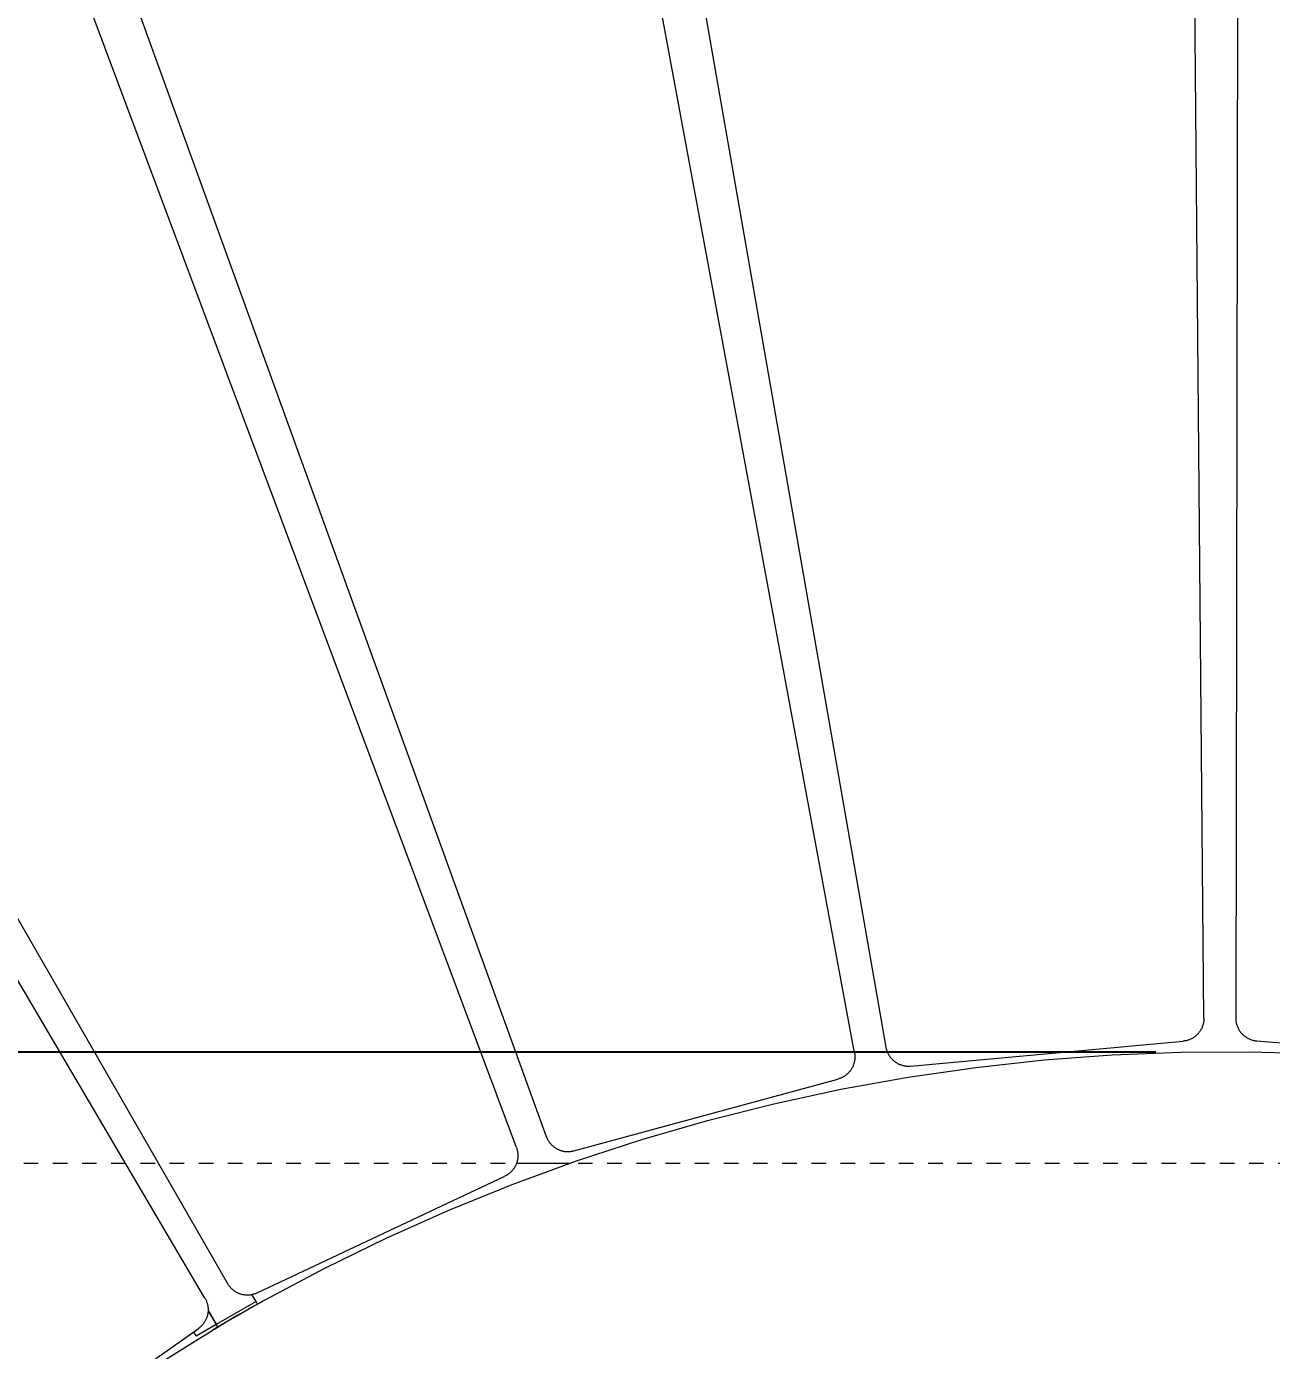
# Model space of a CAD drawing. Header units: inches. Extents: x -4 to 200, y 0 to 129.
# Drawn here: x 29.53 to 38.07, y 43.85 to 52.93 of the extents above; entities that cross this region are included whole.
import ezdxf

# ---------------------------------------------------------------- set-up
doc = ezdxf.new("R2010")
doc.units = ezdxf.units.IN
doc.linetypes.add('HIDDEN', pattern=[1.905, 1.27, -0.635])
for name, color, linetype, lineweight in [('ZANO_R', 7, 'Continuous', 0), ('ZANO_R_przerywana', 250, 'HIDDEN', 0), ('ZANO_W', 1, 'Continuous', 0)]:
    doc.layers.add(name, color=color, linetype=linetype, lineweight=lineweight)
doc.styles.get("Standard").update_dxf_attribs({"font": 'arial.ttf'})
doc.dimstyles.new('amerykanie', dxfattribs={"dimtxt": 50, "dimasz": 50, "dimexe": 0.5, "dimexo": 0.5, "dimgap": 1, "dimtad": 1, "dimdec": 0, "dimzin": 0, "dimlunit": 5, "dimtxsty": 'Standard', "dimcen": 0.09, "dimclrd": 1, "dimclre": 1, "dimclrt": 1, "dimazin": 0, "dimtfac": 1, "dimtdec": 0, "dimtmove": 0, "dimatfit": 3, "dimfxl": 1, "dimtzin": 0, "dimarcsym": 1})

# ---------------------------------------------------------------- blocks, each defined once
blk = doc.blocks.new('*D370')
at = {"layer": 'ZANO_W', "color": 1, "lineweight": -2}
for p, q in [((37.2736, 45.8972), (2.0043, 45.8972)), ((2.5043, 19.7728), (2.5043, 44.8972)), ((37.2736, 18.7728), (2.0043, 18.7728))]:
    blk.add_line(p, q, dxfattribs=at)
at = {"layer": 'ZANO_W', "color": 1}
for points in [[(2.6709, 44.8972), (2.3376, 44.8972), (2.5043, 45.8972)], [(2.3376, 19.7728), (2.6709, 19.7728), (2.5043, 18.7728)]]:
    blk.add_solid(points, dxfattribs=at)
at = {"layer": 'ZANO_W', "color": 1, "insert": (1.1641, 32.335), "char_height": 1.625, "attachment_point": 5, "rotation": 90}
blk.add_mtext('27 1/8', dxfattribs=at)
blk = doc.blocks.new('*D371')
at = {"layer": 'ZANO_W', "color": 1, "lineweight": -2}
for p, q in [((37.5199, 64.6636), (-0.4531, 64.6636)), ((0.0469, 63.6636), (0.0469, 1.0179)), ((37.0452, 0.0179), (-0.4531, 0.0179))]:
    blk.add_line(p, q, dxfattribs=at)
at = {"layer": 'ZANO_W', "color": 1}
for points in [[(0.2136, 63.6636), (-0.1198, 63.6636), (0.0469, 64.6636)], [(-0.1198, 1.0179), (0.2136, 1.0179), (0.0469, 0.0179)]]:
    blk.add_solid(points, dxfattribs=at)
at = {"layer": 'ZANO_W', "color": 1, "insert": (-1.2933, 32.3407), "char_height": 1.625, "attachment_point": 5, "rotation": 90}
blk.add_mtext('64 5/8', dxfattribs=at)

msp = doc.modelspace()

# ---------------------------------------------------------------- linework, layer by layer
at = {"layer": 'ZANO_R'}
for p, q in [((37.60196, 46.12955), (37.4416, 64.50542)), ((37.84924, 64.50688), (37.82023, 46.13033)), ((32.25903, 64.03334), (35.42151, 45.93093)), ((35.2067, 45.89226), (31.85784, 63.96112)), ((26.83598, 62.59626), (33.09387, 45.31803)), ((32.88903, 45.24265), (26.45342, 62.45547)), ((21.74486, 60.23931), (30.90801, 44.31025)), ((30.75384, 44.20915), (21.42703, 60.04294)), ((37.60196, 46.12955), (37.60192, 46.1241)), ((37.82023, 46.13033), (37.82031, 46.12488)), ((37.57316, 46.03738), (37.56994, 46.03298)), ((37.57623, 46.04189), (37.57316, 46.03738)), ((37.57914, 46.0465), (37.57623, 46.04189)), ((37.58188, 46.05121), (37.57914, 46.0465)), ((37.58446, 46.05601), (37.58188, 46.05121)), ((37.58688, 46.0609), (37.58446, 46.05601)), ((37.58912, 46.06587), (37.58688, 46.0609)), ((37.59119, 46.07091), (37.58912, 46.06587)), ((37.59309, 46.07603), (37.59119, 46.07091)), ((37.5948, 46.0812), (37.59309, 46.07603)), ((37.59634, 46.08643), (37.5948, 46.0812)), ((37.59769, 46.09172), (37.59634, 46.08643)), ((37.59886, 46.09704), (37.59769, 46.09172)), ((37.59985, 46.1024), (37.59886, 46.09704)), ((37.60065, 46.1078), (37.59985, 46.1024)), ((37.60126, 46.11322), (37.60065, 46.1078)), ((37.60168, 46.11865), (37.60126, 46.11322)), ((37.60192, 46.1241), (37.60168, 46.11865)), ((37.82031, 46.12488), (37.82059, 46.11943)), ((37.82059, 46.11943), (37.82105, 46.114)), ((37.82105, 46.114), (37.8217, 46.10859)), ((37.8217, 46.10859), (37.82254, 46.1032)), ((37.82254, 46.1032), (37.82356, 46.09784)), ((37.82356, 46.09784), (37.82477, 46.09253)), ((37.82477, 46.09253), (37.82616, 46.08726)), ((37.82616, 46.08726), (37.82774, 46.08203)), ((37.82774, 46.08203), (37.82949, 46.07687)), ((37.82949, 46.07687), (37.83142, 46.07177)), ((37.83142, 46.07177), (37.83353, 46.06674)), ((37.83353, 46.06674), (37.8358, 46.06179)), ((37.8358, 46.06179), (37.83825, 46.05692)), ((37.83825, 46.05692), (37.84087, 46.05213)), ((37.84087, 46.05213), (37.84365, 46.04744)), ((37.84365, 46.04744), (37.84659, 46.04285)), ((37.84659, 46.04285), (37.84969, 46.03836)), ((37.84969, 46.03836), (37.85294, 46.03399)), ((35.59096, 45.80118), (37.45875, 45.97132)), ((37.46418, 45.97191), (37.45875, 45.97132)), ((37.46957, 45.97269), (37.46418, 45.97191)), ((37.47494, 45.97365), (37.46957, 45.97269)), ((37.48027, 45.9748), (37.47494, 45.97365)), ((37.48556, 45.97613), (37.48027, 45.9748)), ((37.4908, 45.97764), (37.48556, 45.97613)), ((37.49598, 45.97934), (37.4908, 45.97764)), ((37.5011, 45.98121), (37.49598, 45.97934)), ((37.50615, 45.98326), (37.5011, 45.98121)), ((37.51113, 45.98548), (37.50615, 45.98326)), ((37.51603, 45.98787), (37.51113, 45.98548)), ((37.52085, 45.99043), (37.51603, 45.98787)), ((37.52557, 45.99316), (37.52085, 45.99043)), ((37.53019, 45.99605), (37.52557, 45.99316)), ((37.53471, 45.99909), (37.53019, 45.99605)), ((37.53913, 46.00229), (37.53471, 45.99909)), ((37.54343, 46.00565), (37.53913, 46.00229)), ((37.54761, 46.00915), (37.54343, 46.00565)), ((37.55167, 46.01279), (37.54761, 46.00915)), ((37.5556, 46.01657), (37.55167, 46.01279)), ((37.5594, 46.02048), (37.5556, 46.01657)), ((37.56306, 46.02452), (37.5594, 46.02048)), ((37.56657, 46.02869), (37.56306, 46.02452)), ((37.56994, 46.03298), (37.56657, 46.02869)), ((37.85294, 46.03399), (37.85634, 46.02973)), ((37.85634, 46.02973), (37.85989, 46.02558)), ((37.85989, 46.02558), (37.86358, 46.02157)), ((37.86358, 46.02157), (37.8674, 46.01768)), ((37.8674, 46.01768), (37.87136, 46.01393)), ((37.87136, 46.01393), (37.87544, 46.01032)), ((37.87544, 46.01032), (37.87965, 46.00685)), ((37.87965, 46.00685), (37.88397, 46.00353)), ((37.88397, 46.00353), (37.88841, 46.00036)), ((37.88841, 46.00036), (37.89295, 45.99734)), ((37.89295, 45.99734), (37.8976, 45.99449)), ((37.8976, 45.99449), (37.90234, 45.9918)), ((37.90234, 45.9918), (37.90717, 45.98927)), ((37.90717, 45.98927), (37.91209, 45.98691)), ((37.91209, 45.98691), (37.91708, 45.98472)), ((37.91708, 45.98472), (37.92215, 45.98271)), ((37.92215, 45.98271), (37.92729, 45.98088)), ((37.92729, 45.98088), (37.93248, 45.97922)), ((37.93248, 45.97922), (37.93773, 45.97774)), ((37.93773, 45.97774), (37.94303, 45.97645)), ((37.94303, 45.97645), (37.94836, 45.97534)), ((37.94836, 45.97534), (37.95374, 45.97442)), ((37.95374, 45.97442), (37.95914, 45.97368)), ((37.95914, 45.97368), (37.96457, 45.97313)), ((37.96457, 45.97313), (39.83353, 45.81635)), ((35.2067, 45.89226), (35.2076, 45.88689)), ((35.2076, 45.88689), (35.20832, 45.88148)), ((35.20832, 45.88148), (35.20884, 45.87605)), ((35.20884, 45.87605), (35.20918, 45.87061)), ((35.20929, 45.85971), (35.20906, 45.85426)), ((35.20918, 45.87061), (35.20933, 45.86516)), ((35.20933, 45.86516), (35.20929, 45.85971)), ((35.42151, 45.93093), (35.42255, 45.92558)), ((35.42255, 45.92558), (35.42376, 45.92026)), ((35.42376, 45.92026), (35.42516, 45.91499)), ((35.42516, 45.91499), (35.42674, 45.90977)), ((35.42674, 45.90977), (35.4285, 45.90461)), ((35.4285, 45.90461), (35.43044, 45.89952)), ((35.43044, 45.89952), (35.43255, 45.89449)), ((35.43255, 45.89449), (35.43484, 45.88954)), ((35.43484, 45.88954), (35.43729, 45.88467)), ((35.43729, 45.88467), (35.43992, 45.87989)), ((35.43992, 45.87989), (35.4427, 45.87521)), ((35.4427, 45.87521), (35.44565, 45.87062)), ((35.44565, 45.87062), (35.44876, 45.86614)), ((35.44876, 45.86614), (35.45201, 45.86176)), ((35.45201, 45.86176), (35.45542, 45.85751)), ((35.45542, 45.85751), (35.45897, 45.85337)), ((36.50614, 45.84288), (36.97429, 45.87783)), ((36.97429, 45.87783), (37.44336, 45.89658)), ((37.44336, 45.89658), (37.9128, 45.89911)), ((37.9128, 45.89911), (38.38205, 45.88542)), ((35.17408, 45.76425), (35.17057, 45.76008)), ((35.17745, 45.76854), (35.17408, 45.76425)), ((35.18066, 45.77294), (35.17745, 45.76854)), ((35.18372, 45.77746), (35.18066, 45.77294)), ((35.18662, 45.78207), (35.18372, 45.77746)), ((35.18936, 45.78679), (35.18662, 45.78207)), ((35.19194, 45.79159), (35.18936, 45.78679)), ((35.19434, 45.79649), (35.19194, 45.79159)), ((35.19658, 45.80146), (35.19434, 45.79649)), ((35.19864, 45.80651), (35.19658, 45.80146)), ((35.20053, 45.81162), (35.19864, 45.80651)), ((35.20224, 45.8168), (35.20053, 45.81162)), ((35.20377, 45.82203), (35.20224, 45.8168)), ((35.20511, 45.82732), (35.20377, 45.82203)), ((35.20628, 45.83265), (35.20511, 45.82732)), ((35.20725, 45.83801), (35.20628, 45.83265)), ((35.20804, 45.8434), (35.20725, 45.83801)), ((35.20865, 45.84882), (35.20804, 45.8434)), ((35.20906, 45.85426), (35.20865, 45.84882)), ((35.45897, 45.85337), (35.46267, 45.84936)), ((35.46267, 45.84936), (35.4665, 45.84548)), ((35.4665, 45.84548), (35.47046, 45.84173)), ((35.47046, 45.84173), (35.47455, 45.83813)), ((35.47455, 45.83813), (35.47876, 45.83466)), ((35.47876, 45.83466), (35.48309, 45.83135)), ((35.48309, 45.83135), (35.48753, 45.82818)), ((35.48753, 45.82818), (35.49208, 45.82518)), ((35.49208, 45.82518), (35.49673, 45.82233)), ((35.49673, 45.82233), (35.50147, 45.81964)), ((35.50147, 45.81964), (35.50631, 45.81712)), ((35.50631, 45.81712), (35.51123, 45.81477)), ((35.51123, 45.81477), (35.51623, 45.81259)), ((35.51623, 45.81259), (35.5213, 45.81059)), ((35.5213, 45.81059), (35.52643, 45.80876)), ((35.52643, 45.80876), (35.53163, 45.80711)), ((35.53163, 45.80711), (35.53688, 45.80564)), ((35.53688, 45.80564), (35.54218, 45.80436)), ((35.54218, 45.80436), (35.54752, 45.80325)), ((35.54752, 45.80325), (35.5529, 45.80234)), ((35.5529, 45.80234), (35.5583, 45.80161)), ((35.5583, 45.80161), (35.56373, 45.80107)), ((35.56373, 45.80107), (35.56917, 45.80071)), ((35.56917, 45.80071), (35.57462, 45.80055)), ((35.57462, 45.80055), (35.58007, 45.80057)), ((35.57487, 45.72459), (36.03949, 45.79178)), ((35.58007, 45.80057), (35.58552, 45.80078)), ((35.58552, 45.80078), (35.59096, 45.80118)), ((36.03949, 45.79178), (36.50614, 45.84288)), ((33.28327, 45.21968), (35.09314, 45.71157)), ((35.09838, 45.71309), (35.09314, 45.71157)), ((35.10356, 45.71479), (35.09838, 45.71309)), ((35.10868, 45.71667), (35.10356, 45.71479)), ((35.11373, 45.71873), (35.10868, 45.71667)), ((35.11286, 45.64138), (35.57487, 45.72459)), ((35.11871, 45.72096), (35.11373, 45.71873)), ((35.1236, 45.72336), (35.11871, 45.72096)), ((35.12841, 45.72592), (35.1236, 45.72336)), ((35.13313, 45.72866), (35.12841, 45.72592)), ((35.13775, 45.73155), (35.13313, 45.72866)), ((35.14227, 45.73461), (35.13775, 45.73155)), ((35.14668, 45.73781), (35.14227, 45.73461)), ((35.15097, 45.74117), (35.14668, 45.73781)), ((35.15515, 45.74468), (35.15097, 45.74117)), ((35.1592, 45.74832), (35.15515, 45.74468)), ((35.16313, 45.75211), (35.1592, 45.74832)), ((35.16692, 45.75603), (35.16313, 45.75211)), ((35.17057, 45.76008), (35.16692, 45.75603)), ((34.654, 45.54226), (35.11286, 45.64138)), ((34.19883, 45.42734), (34.654, 45.54226)), ((33.74791, 45.29676), (34.19883, 45.42734)), ((33.09387, 45.31803), (33.09581, 45.31294)), ((33.09581, 45.31294), (33.09793, 45.30791)), ((32.88903, 45.24265), (32.89085, 45.23751)), ((32.89085, 45.23751), (32.8925, 45.23231)), ((32.8925, 45.23231), (32.89396, 45.22705)), ((32.89396, 45.22705), (32.89523, 45.22175)), ((32.89523, 45.22175), (32.89633, 45.21641)), ((33.09793, 45.30791), (33.10023, 45.30297)), ((33.10023, 45.30297), (33.10269, 45.2981)), ((33.10269, 45.2981), (33.10532, 45.29332)), ((33.10532, 45.29332), (33.10811, 45.28864)), ((33.10811, 45.28864), (33.11107, 45.28406)), ((33.11107, 45.28406), (33.11418, 45.27958)), ((33.11418, 45.27958), (33.11744, 45.27521)), ((33.11744, 45.27521), (33.12085, 45.27096)), ((33.12085, 45.27096), (33.12441, 45.26683)), ((33.12441, 45.26683), (33.12811, 45.26282)), ((33.12811, 45.26282), (33.13195, 45.25895)), ((33.13195, 45.25895), (33.13591, 45.25521)), ((33.13591, 45.25521), (33.14001, 45.25161)), ((33.14001, 45.25161), (33.14423, 45.24815)), ((33.14423, 45.24815), (33.14856, 45.24484)), ((33.14856, 45.24484), (33.15301, 45.24168)), ((33.15301, 45.24168), (33.15756, 45.23868)), ((33.15756, 45.23868), (33.16221, 45.23584)), ((33.16221, 45.23584), (33.16696, 45.23316)), ((33.16696, 45.23316), (33.1718, 45.23065)), ((33.1718, 45.23065), (33.17672, 45.22831)), ((33.17672, 45.22831), (33.18172, 45.22613)), ((33.18172, 45.22613), (33.1868, 45.22414)), ((33.1868, 45.22414), (33.19194, 45.22232)), ((33.19194, 45.22232), (33.19714, 45.22067)), ((33.19714, 45.22067), (33.20239, 45.21921)), ((33.27798, 45.21834), (33.28327, 45.21968)), ((33.30177, 45.15068), (33.74791, 45.29676)), ((32.86094, 44.98928), (33.30177, 45.15068)), ((32.88839, 45.13064), (32.88634, 45.12559)), ((32.89027, 45.13576), (32.88839, 45.13064)), ((33.24949, 45.13244), (32.88908, 45.13244)), ((32.89197, 45.14094), (32.89027, 45.13576)), ((32.89349, 45.14618), (32.89197, 45.14094)), ((32.89483, 45.15146), (32.89349, 45.14618)), ((32.89599, 45.15679), (32.89483, 45.15146)), ((32.89696, 45.16216), (32.89599, 45.15679)), ((32.89633, 45.21641), (32.89724, 45.21104)), ((32.89774, 45.16755), (32.89696, 45.16216)), ((32.89724, 45.21104), (32.89796, 45.20563)), ((32.89834, 45.17297), (32.89774, 45.16755)), ((32.89796, 45.20563), (32.89849, 45.2002)), ((32.89875, 45.17841), (32.89834, 45.17297)), ((32.89849, 45.2002), (32.89884, 45.19476)), ((32.89897, 45.18386), (32.89875, 45.17841)), ((32.89884, 45.19476), (32.899, 45.18931)), ((32.899, 45.18931), (32.89897, 45.18386)), ((33.20239, 45.21921), (33.20769, 45.21793)), ((33.20769, 45.21793), (33.21303, 45.21684)), ((33.21303, 45.21684), (33.21841, 45.21593)), ((33.21841, 45.21593), (33.22381, 45.21521)), ((33.22381, 45.21521), (33.22924, 45.21468)), ((33.22924, 45.21468), (33.23468, 45.21433)), ((33.23468, 45.21433), (33.24013, 45.21417)), ((33.24013, 45.21417), (33.24558, 45.2142)), ((33.24558, 45.2142), (33.25103, 45.21442)), ((33.25103, 45.21442), (33.25647, 45.21483)), ((33.25647, 45.21483), (33.26189, 45.21543)), ((33.26189, 45.21543), (33.26729, 45.21621)), ((33.26729, 45.21621), (33.27265, 45.21718)), ((33.27265, 45.21718), (33.27798, 45.21834)), ((31.11161, 44.24628), (32.80858, 45.04498)), ((32.81347, 45.04739), (32.80858, 45.04498)), ((32.81828, 45.04996), (32.81347, 45.04739)), ((32.82299, 45.0527), (32.81828, 45.04996)), ((32.82761, 45.0556), (32.82299, 45.0527)), ((32.83212, 45.05866), (32.82761, 45.0556)), ((32.83653, 45.06188), (32.83212, 45.05866)), ((32.84082, 45.06524), (32.83653, 45.06188)), ((32.84499, 45.06875), (32.84082, 45.06524)), ((32.84904, 45.0724), (32.84499, 45.06875)), ((32.85295, 45.07619), (32.84904, 45.0724)), ((32.85674, 45.08012), (32.85295, 45.07619)), ((32.86039, 45.08417), (32.85674, 45.08012)), ((32.86389, 45.08835), (32.86039, 45.08417)), ((32.86725, 45.09265), (32.86389, 45.08835)), ((32.87046, 45.09705), (32.86725, 45.09265)), ((32.87351, 45.10157), (32.87046, 45.09705)), ((32.87641, 45.10619), (32.87351, 45.10157)), ((32.87914, 45.11091), (32.87641, 45.10619)), ((32.88171, 45.11572), (32.87914, 45.11091)), ((32.88411, 45.12062), (32.88171, 45.11572)), ((32.88634, 45.12559), (32.88411, 45.12062)), ((32.42595, 44.81274), (32.86094, 44.98928)), ((31.99732, 44.62127), (32.42595, 44.81274)), ((31.57557, 44.41511), (31.99732, 44.62127)), ((31.16118, 44.1945), (31.57557, 44.41511)), ((30.90801, 44.31025), (30.91081, 44.30557)), ((30.91081, 44.30557), (30.91377, 44.30099)), ((30.91377, 44.30099), (30.91689, 44.29652)), ((30.91689, 44.29652), (30.92016, 44.29215)), ((30.92016, 44.29215), (30.92358, 44.28791)), ((30.92358, 44.28791), (30.92714, 44.28378)), ((30.92714, 44.28378), (30.93085, 44.27978)), ((30.93085, 44.27978), (30.93469, 44.27591)), ((30.93469, 44.27591), (30.93866, 44.27217)), ((30.93866, 44.27217), (30.94276, 44.26858)), ((30.94276, 44.26858), (30.94698, 44.26513)), ((30.94698, 44.26513), (30.95132, 44.26183)), ((30.95132, 44.26183), (30.95577, 44.25868)), ((30.95577, 44.25868), (30.96033, 44.25568)), ((30.96033, 44.25568), (30.96499, 44.25285)), ((30.96499, 44.25285), (30.96974, 44.25017)), ((30.96974, 44.25017), (30.97458, 44.24767)), ((30.97458, 44.24767), (30.97951, 44.24533)), ((30.97951, 44.24533), (30.98451, 44.24317)), ((30.98451, 44.24317), (30.98959, 44.24118)), ((30.98959, 44.24118), (30.99473, 44.23936)), ((30.99473, 44.23936), (30.99993, 44.23773)), ((30.99993, 44.23773), (31.00519, 44.23627)), ((31.00519, 44.23627), (31.01049, 44.235)), ((31.01049, 44.235), (31.01583, 44.23392)), ((31.01583, 44.23392), (31.02121, 44.23302)), ((31.02121, 44.23302), (31.02662, 44.2323)), ((31.02662, 44.2323), (31.03204, 44.23178)), ((31.03204, 44.23178), (31.03749, 44.23144)), ((31.03749, 44.23144), (31.04294, 44.23129)), ((31.04294, 44.23129), (31.04839, 44.23133)), ((31.04839, 44.23133), (31.05384, 44.23155)), ((31.05384, 44.23155), (31.05927, 44.23197)), ((31.05927, 44.23197), (31.06469, 44.23257)), ((31.06469, 44.23257), (31.07009, 44.23337)), ((31.07009, 44.23337), (31.07545, 44.23434)), ((31.07545, 44.23434), (31.08078, 44.23551)), ((31.10455, 44.18511), (31.07606, 44.23447)), ((31.08078, 44.23551), (31.08606, 44.23685)), ((31.08606, 44.23685), (31.0913, 44.23838)), ((31.0913, 44.23838), (31.09648, 44.24009)), ((31.09648, 44.24009), (31.10159, 44.24198)), ((31.10159, 44.24198), (31.10664, 44.24404)), ((31.10664, 44.24404), (31.11161, 44.24628)), ((30.75384, 44.20915), (30.75653, 44.20441)), ((30.75653, 44.20441), (30.75905, 44.19957)), ((30.75905, 44.19957), (30.7614, 44.19465)), ((30.7614, 44.19465), (30.76358, 44.18966)), ((30.76358, 44.18966), (30.76558, 44.18459)), ((30.76558, 44.18459), (30.76741, 44.17945)), ((30.76741, 44.17945), (30.76906, 44.17425)), ((30.76906, 44.17425), (30.77053, 44.169)), ((30.77053, 44.169), (30.77181, 44.1637)), ((30.77181, 44.1637), (30.77292, 44.15836)), ((30.77292, 44.15836), (30.77383, 44.15299)), ((30.77383, 44.15299), (30.77456, 44.14758)), ((30.77456, 44.14758), (30.7751, 44.14216)), ((30.7751, 44.14216), (30.77546, 44.13672)), ((30.77546, 44.13672), (30.77562, 44.13127)), ((30.77562, 44.13127), (30.7756, 44.12581)), ((31.10455, 44.18511), (30.83175, 44.02761)), ((31.16118, 44.1945), (30.98507, 44.0947)), ((30.99392, 44.10018), (31.07844, 44.14881)), ((31.07844, 44.14881), (31.15208, 44.1894)), ((31.11423, 44.16835), (31.10455, 44.18511)), ((31.10815, 44.16494), (31.1394, 44.1824)), ((31.15139, 44.18907), (31.15565, 44.19143)), ((30.74722, 44.03897), (30.74402, 44.03455)), ((30.75026, 44.04349), (30.74722, 44.03897)), ((30.75315, 44.04811), (30.75026, 44.04349)), ((30.75588, 44.05284), (30.75315, 44.04811)), ((30.75844, 44.05765), (30.75588, 44.05284)), ((30.76083, 44.06255), (30.75844, 44.05765)), ((30.76305, 44.06753), (30.76083, 44.06255)), ((30.7651, 44.07258), (30.76305, 44.06753)), ((30.76697, 44.0777), (30.7651, 44.07258)), ((30.76867, 44.08289), (30.76697, 44.0777)), ((30.77018, 44.08812), (30.76867, 44.08289)), ((30.77151, 44.09341), (30.77018, 44.08812)), ((30.77266, 44.09874), (30.77151, 44.09341)), ((30.77362, 44.10411), (30.77266, 44.09874)), ((30.7744, 44.10951), (30.77362, 44.10411)), ((30.77499, 44.11493), (30.7744, 44.10951)), ((30.77539, 44.12036), (30.77499, 44.11493)), ((30.7756, 44.12581), (30.77539, 44.12036)), ((30.77548, 44.1223), (30.8297, 44.0284)), ((30.77558, 44.12492), (30.83062, 44.02959)), ((30.98505, 44.09473), (30.81058, 43.99247)), ((30.81855, 43.99719), (30.89159, 44.04116)), ((30.89159, 44.04116), (30.98573, 44.0955)), ((30.89159, 44.04116), (30.97605, 44.08991)), ((30.97655, 44.0902), (30.9939, 44.10021)), ((30.98876, 44.09691), (30.98612, 44.09537)), ((30.99135, 44.09852), (30.98876, 44.09691)), ((30.9939, 44.1002), (30.99135, 44.09852)), ((30.99391, 44.1002), (30.99392, 44.10018)), ((29.17644, 42.91927), (30.70893, 44.00052)), ((30.42096, 43.75032), (30.81058, 43.99247)), ((30.6933, 43.94965), (30.67695, 43.97795)), ((30.69421, 43.95084), (30.67809, 43.97876)), ((30.6933, 43.94965), (30.8297, 44.0284)), ((30.69421, 43.95084), (30.83062, 44.02959)), ((30.71333, 44.00374), (30.70893, 44.00052)), ((30.71762, 44.00711), (30.71333, 44.00374)), ((30.72179, 44.01063), (30.71762, 44.00711)), ((30.72583, 44.01429), (30.72179, 44.01063)), ((30.72974, 44.01808), (30.72583, 44.01429)), ((30.73352, 44.02201), (30.72974, 44.01808)), ((30.73716, 44.02607), (30.73352, 44.02201)), ((30.74066, 44.03025), (30.73716, 44.02607)), ((30.74402, 44.03455), (30.74066, 44.03025)), ((30.83175, 44.02761), (30.83061, 44.02958)), ((30.83073, 44.00451), (30.85988, 44.02183)), ((30.84141, 44.01087), (30.83175, 44.02761))]:
    msp.add_line(p, q, dxfattribs=at)
at = {"layer": 'ZANO_R_przerywana', "ltscale": 0.05}
msp.add_line((51.6115, 45.13244), (27.9859, 45.13244), dxfattribs=at)

# ---------------------------------------------------------------- dimensions: what is measured, and where the dimension line sits
at = {"layer": 'ZANO_W'}
for base, p1, p2, picture, middle in [((0.0469, 0.01791), (38.01991, 64.66358), (37.54521, 0.01791), '*D371', (-1.29332, 32.34075)), ((2.50427, 45.8972), (37.77361, 18.7728), (37.77361, 45.8972), '*D370', (1.16405, 32.335))]:
    dim = msp.add_linear_dim(base=base, p1=p1, p2=p2, angle=90, dimstyle='amerykanie', override={"dimtxt": 1.625, "dimasz": 1, "dimgap": 0.5, "dimdec": 4, "dimaunit": 1, "dimadec": 1, "dimtdec": 4, "dimtmove": 1, "dimfrac": 2}, dxfattribs=at)
    dim.commit()
    dim.dimension.update_dxf_attribs({"geometry": picture, "text_midpoint": middle})

doc.saveas('drawing.dxf')
